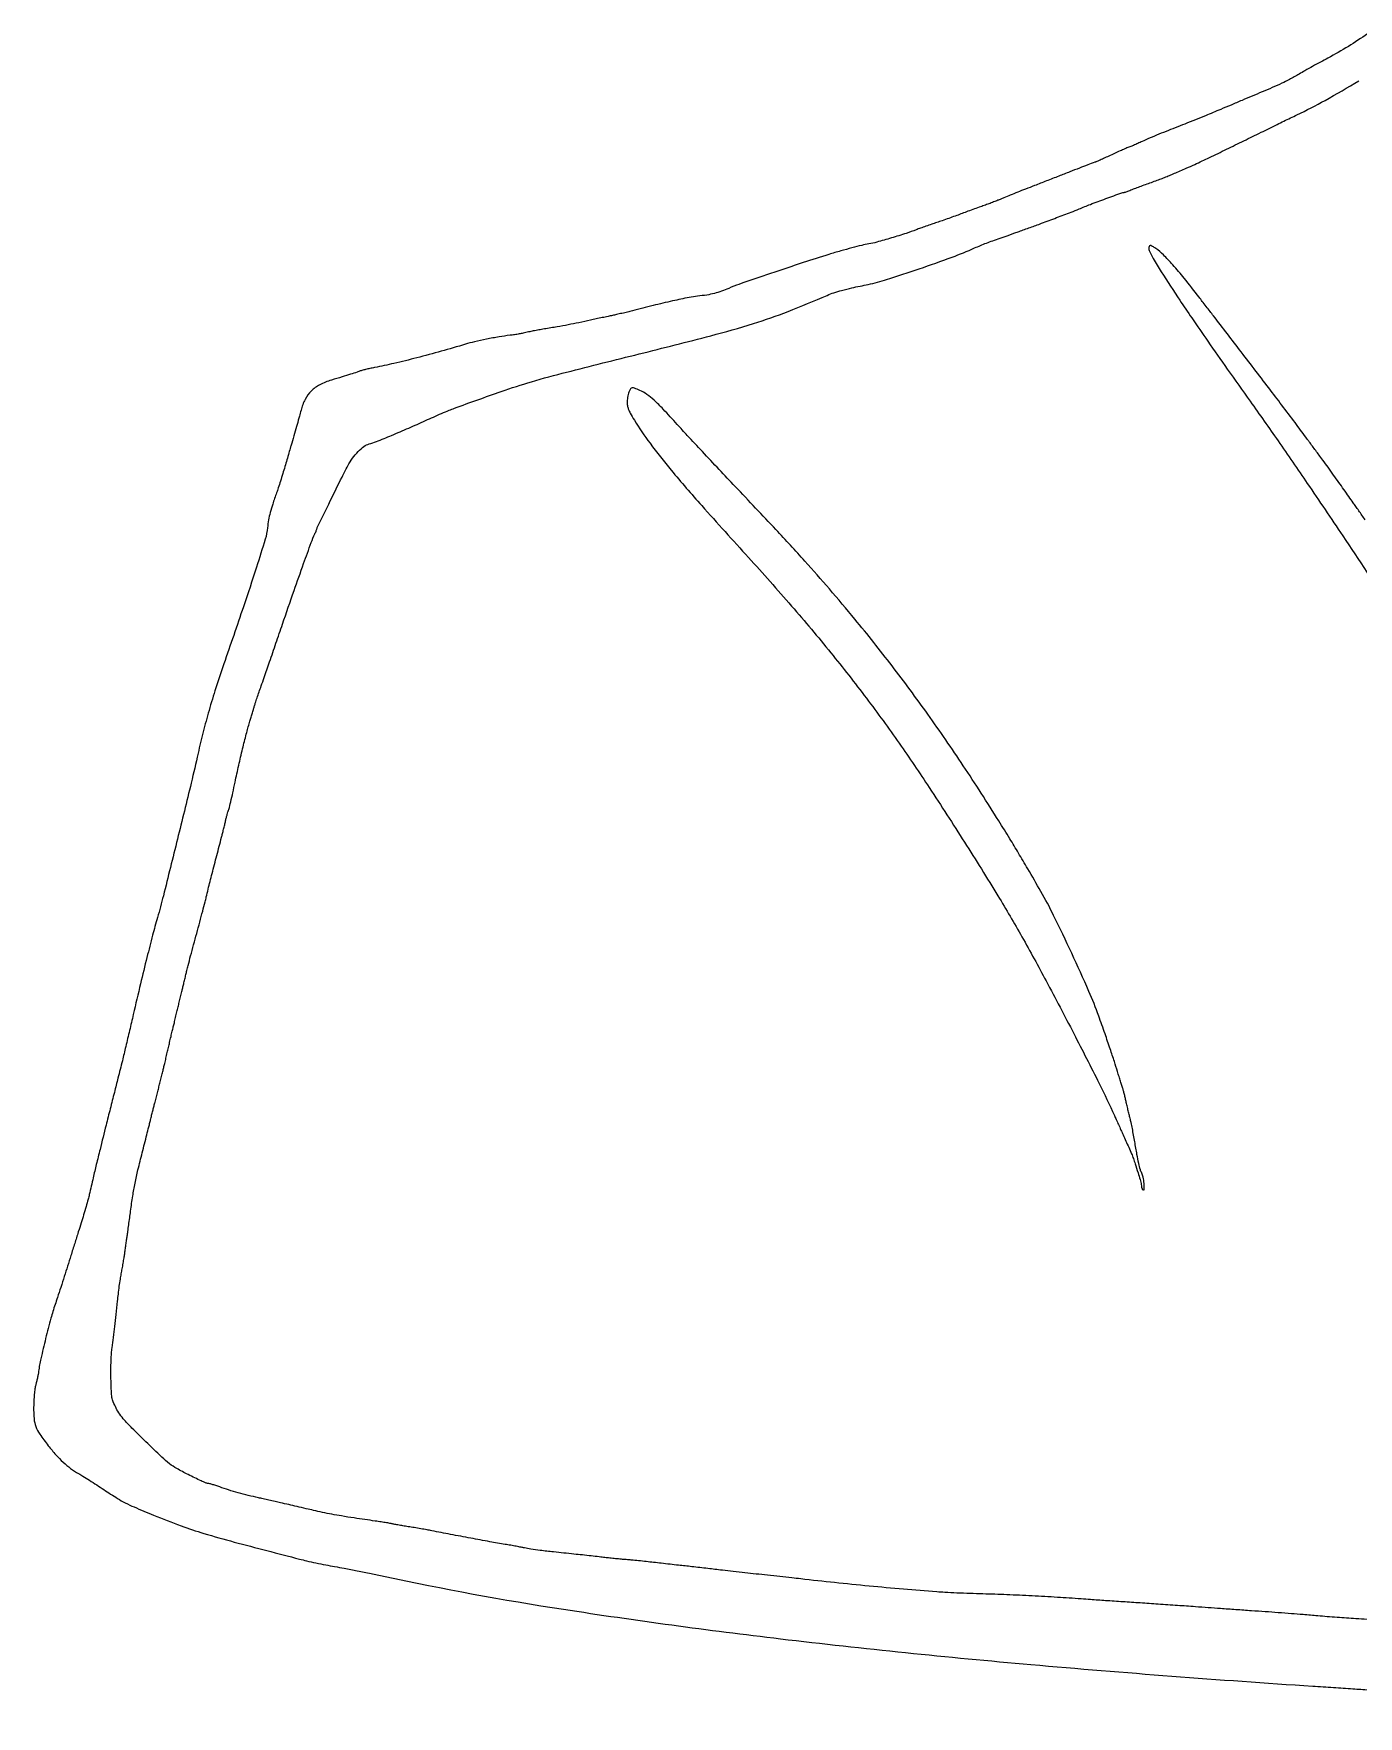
# Model space of a CAD drawing. Extents: x 30 to 2857, y 155 to 3618.
# Drawn here: x 30 to 994, y 155 to 1378 of the extents above; entities that cross this region are included whole.
import ezdxf

# ---------------------------------------------------------------- set-up
doc = ezdxf.new("R2010")
doc.units = 0

msp = doc.modelspace()

# ---------------------------------------------------------------- linework, layer by layer
for points in [[(1000.271242, 1378.340213, -0.017125), (986.433238, 1369.163597, -0.015372), (971.5, 1360.602026, 0.002147), (966.254102, 1357.776062, 0.001533), (960.405185, 1354.569482, 0.001548), (954.848064, 1351.478195, 0.003312), (950.58148, 1349.050209, -0.006537), (943.534165, 1345.099745, -0.014532), (938.045145, 1342.319911, -0.009031), (931.032574, 1339.174313, -0.00126), (916.384588, 1332.962599, 0.000118), (909.078515, 1329.884005, 0.00009), (901.081723, 1326.510434, 0.000091), (893.589593, 1323.346562, 0.000215), (888, 1320.98209, -0.003323), (882.465081, 1318.681208, -0.0015), (875.178125, 1315.734107, -0.001485), (867.466555, 1312.668714, -0.002029), (860.5, 1309.956, 0.003211), (853.787617, 1307.323961, 0.002866), (846.85, 1304.505845, 0.002875), (840.644327, 1301.901638, 0.008918), (836.5, 1300.046343, -0.003472), (833.257127, 1298.551997, -0.003946), (830.128808, 1297.166327, -0.003591), (827.454788, 1296.029783, -0.021904), (826.044879, 1295.513662, 0.024128), (824.553856, 1294.960317, 0.00276), (821.264151, 1293.533914, 0.003328), (817.368989, 1291.788343, 0.002705), (813.217678, 1289.867509, -0.001465), (809.211231, 1288.001632, -0.002325), (805.768277, 1286.429831, -0.00051), (802.739063, 1285.067614, -0.105787), (802.423062, 1285, 0.091106), (802.096119, 1284.939928, 0.000156), (796.76363, 1282.91, 0.001187), (790.777457, 1280.612804, 0.000733), (783.750262, 1277.885108, -0.000041), (775.74051, 1274.763257, -0.000029), (766.748515, 1271.260031, -0.00003), (758.1576, 1267.914228, -0.000063), (751.5, 1265.322782, 0.001394), (745.846717, 1263.104912, 0.00158), (740.4375, 1260.94559, 0.001436), (735.851739, 1259.082839, 0.008746), (733.5, 1258.071291, -0.010853), (731.427425, 1257.190147, -0.003517), (728.325, 1255.975197, -0.003504), (724.856191, 1254.672638, -0.003932), (721.5, 1253.46901, 0.002231), (717.790398, 1252.152868, 0.001184), (713.20625, 1250.491104, 0.001178), (708.527713, 1248.770069, 0.001829), (704.5, 1247.26088, -0.003417), (700.437171, 1245.753231, -0.002119), (695.646875, 1244.035724, -0.002125), (690.903239, 1242.380241, -0.003832), (687, 1241.070004, 0.003623), (683.271103, 1239.820026, 0.002537), (679.0875, 1238.360046, 0.00256), (675.093707, 1236.920467, 0.005336), (672, 1235.749807, -0.015507), (664.743999, 1233.171592, -0.005163), (653.969623, 1229.837873, -0.0046), (643.322969, 1226.770134, -0.025368), (637.5, 1225.464241, 0.016067), (632.409163, 1224.421564, 0.005888), (625.283539, 1222.63297, 0.005516), (617.091022, 1220.376776, 0.004701), (608.5, 1217.820883, 0.004714), (589.795876, 1211.870681, 0.002312), (566.085675, 1203.959331, 0.001358), (543.03131, 1196.078253, 0.023401), (535.627644, 1193.130548, -0.020947), (530.366707, 1191.006003, -0.024486), (525.210835, 1189.450814, -0.022724), (519.61455, 1188.324826, -0.014329), (513, 1187.497332, 0.026808), (506.774661, 1186.560259, 0.004329), (494.786885, 1183.984283, 0.004715), (480.572821, 1180.659863, 0.003906), (465.5, 1176.859345, -0.003308), (461.962944, 1175.962998, -0.002273), (457.940625, 1174.991322, -0.002291), (454.059686, 1174.091205, -0.004659), (451, 1173.426238, 0.001457), (447.843622, 1172.761395, 0.000619), (443.61875, 1171.853147, 0.000613), (439.112871, 1170.872865, 0.000804), (435, 1169.965872, -0.003478), (426.660395, 1168.17349, -0.004357), (418.900605, 1166.632521, -0.004156), (410.823238, 1165.170967, -0.002729), (401.5, 1163.616246, 0.004003), (397.414838, 1162.924315, 0.004209), (393.409375, 1162.178014, 0.004035), (389.965001, 1161.477304, 0.018809), (388, 1160.983125, -0.02223), (386.131808, 1160.52685, -0.006242), (383.178125, 1159.98141, -0.006282), (379.819531, 1159.447809, -0.00658), (376.5, 1159.007619, 0.011953), (368.575052, 1157.869946, 0.007542), (359.382808, 1156.182331, 0.007539), (350.578516, 1154.289831, 0.0171), (344, 1152.532721, -0.00546), (326.424627, 1147.397238, -0.005386), (308.661871, 1142.622625, -0.00566), (292.040216, 1138.546211, -0.009539), (278, 1135.552132, 0.00483), (274.59895, 1134.860278, 0.005775), (271.409375, 1134.140676, 0.005018), (268.737231, 1133.476889, 0.037417), (267.5, 1133.055433, -0.021353), (265.277631, 1132.21787, -0.002866), (260.520454, 1130.6836, -0.002911), (254.300376, 1128.756576, -0.001503), (246.5, 1126.415242, 0.047331), (238.084954, 1123.023044, 0.076066), (231.844758, 1118.476896, 0.079246), (227.418399, 1112.421063, 0.055963), (224.434749, 1104.523345, -0.004486), (223.272268, 1100.124703, -0.001897), (221.636828, 1094.241539, -0.001762), (219.719579, 1087.535229, -0.001518), (217.658277, 1080.5, 0.000692), (216.86457, 1077.807576, 0.000177), (215.586378, 1073.44375, 0.00018), (214.130735, 1068.460937, 0.000182), (212.685383, 1063.5, -0.003185), (211.164045, 1058.39266, -0.002632), (209.479473, 1052.96875, -0.002657), (207.881465, 1048.009364, -0.007116), (206.674479, 1044.5, 0.006594), (203.824148, 1036.240606, 0.016173), (202.007038, 1030.078892, 0.020169), (200.837491, 1024.699935, 0.018037), (200.053216, 1019.04018, -0.048032), (198.390878, 1010.737849, -0.004229), (192.012162, 990.266615, -0.004267), (182.534534, 961.575807, -0.001447), (168.271508, 920, 0.005895), (162.466107, 902.574091, 0.007315), (157.494636, 886.223025, 0.007705), (153.227876, 870.508457, 0.008214), (149.54285, 855, -0.005446), (144.533974, 833.388909, -0.00094), (134.524341, 792.578348, -0.000746), (124.273759, 751.386285, -0.00886), (119.994781, 735.5, 0.005984), (116.469891, 722.706828, 0.003056), (112.335028, 706.565843, 0.002634), (107.651608, 687.377842, 0.001701), (102.420987, 665.111687, -0.000897), (99.687663, 653.391553, -0.00089), (96.905433, 641.651508, -0.000871), (94.435888, 631.392084, -0.00347), (92.86632, 625.111687, 0.000802), (91.253854, 618.802964, 0.000195), (88.615031, 608.392183, 0.0002), (85.59918, 596.454296, 0.0002), (82.589349, 584.5, 0.000463), (78.179904, 566.888328, 0.001784), (75.490433, 555.937775, 0.002257), (73.20409, 546.292763, 0.001109), (70.377365, 534, -0.011008), (69.520841, 530.586081, -0.003094), (68.034085, 525.296875, -0.003118), (66.278534, 519.336708, -0.003282), (64.477839, 513.5, 0.000254), (62.395049, 506.89127, 0.000125), (59.74862, 498.471875, 0.000124), (57.002914, 489.721463, 0.00018), (54.585213, 482, -0.001492), (52.224868, 474.530531, -0.00122), (49.657345, 466.55625, -0.001232), (47.259546, 459.23243, -0.003246), (45.494423, 454, 0.016836), (42.456253, 444.114642, 0.005499), (38.630132, 429.346757, 0.005291), (35.160379, 414.655625, 0.020792), (33.496497, 405.5, -0.010732), (33.130021, 403.224136, -0.006184), (32.596259, 400.5, -0.006176), (31.992391, 397.776654, -0.010275), (31.408377, 395.5, 0.034361), (30.863445, 392.852072, 0.010162), (30.39258, 388.7375, 0.010147), (30.050318, 384.078131, 0.010768), (29.906076, 379.5, 0.022814), (30.210975, 370.953085, 0.070463), (31.480252, 365.329102, 0.060812), (34.365868, 359.84191, 0.013991), (40.569591, 351.397234, 0.016685), (46.101792, 344.761303, 0.024639), (51.419475, 339.35976, 0.027015), (56.826511, 334.89773, 0.028017), (62.619895, 331.102938, -0.007967), (65.697298, 329.259046, -0.002235), (70.444594, 326.281318, -0.002254), (75.783035, 322.865634, -0.002372), (81, 319.459252, 0.004567), (90.868811, 313.077091, 0.02292), (96.579286, 309.814406, 0.018748), (103.015839, 306.817437, 0.002386), (117.133063, 300.956625, 0.008421), (137.144279, 293.151544, 0.01552), (153.70489, 287.589771, 0.008763), (175.797538, 281.34574, 0.00113), (223.342647, 268.918427, 0.00785), (228.534186, 267.660617, 0.003651), (235.305863, 266.183989, 0.003616), (242.438642, 264.736888, 0.00504), (248.842647, 263.552681, -0.003989), (255.933125, 262.256936, -0.00172), (265.363152, 260.42213, -0.001702), (275.387486, 258.400377, -0.002253), (284.5, 256.487386, 0.014792), (415.301784, 232.435292, 0.008637), (573.280364, 210.978316, 0.007622), (755.450163, 192.244332, 0.005391), (960.5, 176.537391, -0.000012), (975.636607, 175.541587, -0.000015), (989.6875, 174.616455, -0.000012), (1001.482288, 173.839233, -0.000115)], [(1000.059375, 225.049484, 0.000353), (991.951899, 225.582127, 0.000558), (985, 226.026138, -0.002062), (978.297169, 226.474486, -0.001576), (970.96875, 227.01826, -0.001593), (964.10903, 227.570996, -0.003761), (959, 228.037783, 0.004066), (953.485253, 228.538253, 0.00118), (944.975, 229.220624, 0.001186), (935.384338, 229.94395, 0.001268), (926, 230.605406, -0.000458), (916.001529, 231.293884, -0.000304), (904.528125, 232.101503, -0.000306), (893.386354, 232.899441, -0.000596), (884.5, 233.551977, 0.000958), (875.104443, 234.235069, 0.000374), (862.121875, 235.144177, 0.00037), (848.069166, 236.107204, 0.00046), (835, 236.981021, -0.000315), (822.40625, 237.81937, -0.000313), (809.7875, 238.675296, -0.000306), (798.755647, 239.437306, -0.001224), (792, 239.924725, 0.003232), (774.740272, 241.100371, 0.002674), (756.340415, 242.135496, 0.00267), (737.895684, 242.975489, 0.003187), (720.5, 243.56362, -0.002212), (711.233829, 243.858828, -0.001958), (701.584375, 244.246828, -0.001965), (692.894742, 244.664544, -0.005993), (687, 245.04203, -0.002517), (662.713007, 247.012882, -0.002317), (637.764897, 249.280353, -0.002303), (612.684493, 251.7937, -0.002409), (588, 254.502562, 0.000936), (581.490065, 255.236363, 0.000414), (572.884375, 256.182875, 0.000409), (563.761717, 257.171054, 0.000551), (555.5, 258.049925, -0.000988), (547.419386, 258.916674, -0.000828), (538.85, 259.867336, -0.000835), (531.020188, 260.76231, -0.002294), (525.5, 261.428304, 0.001476), (520.526974, 262.03654, 0.000899), (514.646875, 262.727388, 0.0009), (508.81412, 263.391409, 0.001593), (504, 263.91516, -0.001055), (499.084841, 264.444557, -0.000538), (492.9125, 265.129269, -0.000535), (486.550814, 265.84881, -0.000802), (481, 266.491673, 0.002234), (475.664617, 267.094106, 0.001842), (469.96875, 267.690262, 0.001859), (464.736125, 268.198808, 0.004963), (461, 268.51052, -0.004166), (457.551658, 268.792687, -0.002317), (453.353125, 269.191097, -0.00231), (449.107334, 269.633674, -0.003737), (445.5, 270.053858, 0.002527), (441.445425, 270.536086, 0.000876), (435.590625, 271.192048, 0.00087), (429.137984, 271.89219, 0.001012), (423, 272.534828, -0.001269), (408.232467, 274.088646, -0.004118), (398.447762, 275.224882, -0.005928), (391.59818, 276.160103, -0.018245), (387, 277.016042, 0.006964), (384.643309, 277.50998, 0.002074), (381.03125, 278.199126, 0.002079), (376.967164, 278.939583, 0.002246), (373, 279.62698, -0.002607), (361.753295, 281.584083, -0.001406), (347.918398, 284.106149, -0.001368), (333.287229, 286.85733, -0.001629), (319.5, 289.535455, 0.003948), (316.114702, 290.176759, 0.00173), (311.61875, 290.975694, 0.001711), (306.840664, 291.790884, 0.00229), (302.5, 292.495746, -0.001985), (298.558186, 293.133373, -0.002656), (294.987926, 293.744958, -0.001846), (291.999481, 294.284623, -0.027621), (290.969537, 294.534027, 0.031014), (289.921329, 294.78034, 0.001792), (286.666346, 295.323028, 0.002721), (282.782895, 295.934525, 0.001996), (278.469537, 296.572075, -0.000995), (263.085623, 298.81446, -0.004173), (253.852344, 300.257919, -0.006523), (246.901795, 301.497366, -0.006563), (240, 302.915416, -0.000954), (233.549154, 304.342209, -0.001637), (228.17773, 305.55949, -0.001089), (221.512834, 307.108159, -0.000212), (209.5, 309.932459, 0.001658), (205.543136, 310.850674, 0.001168), (201.0875, 311.858127, 0.001178), (196.820425, 312.801922, 0.002476), (193.5, 313.51092, -0.008094), (186.027817, 315.194411, -0.008442), (178.718869, 317.097105, -0.008736), (171.74205, 319.171688, -0.010539), (165.268781, 321.371428, 0.00627), (162.387488, 322.378066, 0.008048), (159.711395, 323.227857, 0.006392), (157.457287, 323.872617, 0.066552), (156.504501, 324, -0.102292), (155.466142, 324.214678, -0.003572), (151.68066, 325.882036, -0.006519), (147.226691, 327.952132, -0.004497), (142.235721, 330.40693, -0.01153), (133.996789, 334.792579, -0.036978), (128.819235, 338.230377, -0.024426), (123.207128, 343.043479, -0.002942), (111.431287, 354.317534, -0.003338), (101.453762, 364.113012, -0.016121), (96.003346, 369.897298, -0.027944), (92.545268, 374.283964, -0.036704), (89.931729, 378.660604, -0.019274), (87.86511, 383.209825, -0.05438), (86.904168, 386.561546, -0.033297), (86.457511, 390.841211, -0.003846), (86.170271, 400.5, -0.007237), (86.122952, 406.756239, -0.006777), (86.253811, 413.15, -0.006765), (86.52363, 418.820628, -0.02298), (86.91893, 422.5, 0.004485), (88.031671, 430.173472, 0.004064), (89.045851, 438.121871, 0.003712), (90.011026, 446.753378, 0.002593), (90.976616, 456.5, -0.00566), (91.521889, 461.679933, -0.004346), (92.230593, 467.325, -0.004395), (92.985906, 472.594366, -0.010405), (93.664255, 476.5, 0.003605), (94.328253, 480.037032, 0.002473), (95.032849, 484.059375, 0.002492), (95.673005, 487.940209, 0.005057), (96.130383, 491, -0.000501), (96.545164, 493.958976, -0.000294), (97.047279, 497.5, -0.000294), (97.553636, 501.04099, -0.000501), (97.981571, 504, 0.00165), (98.447938, 507.27792, 0.000586), (99.093945, 511.96875, 0.000581), (99.791198, 517.120616, 0.000685), (100.438997, 522, -0.00618), (102.029873, 533.050572, -0.01043), (103.670688, 542.266246, -0.009588), (105.792068, 551.923463, -0.004333), (108.924117, 564.5, 0.000677), (110.610301, 571.065628, 0.0007), (112.259778, 577.5625, 0.000674), (113.67285, 583.193061, 0.003014), (114.476891, 586.5, -0.002403), (115.137425, 589.231253, -0.001402), (115.954326, 592.5, -0.001401), (116.790658, 595.768483, -0.002374), (117.511612, 598.5, 0.002053), (118.269781, 601.365056, 0.000956), (119.230906, 605.0875, 0.000947), (120.224926, 608.998754, 0.001322), (121.097851, 612.5, -0.000145), (121.962031, 616.00128, -0.000104), (122.929456, 619.9125, -0.000105), (123.851892, 623.635161, -0.000226), (124.563784, 626.5, 0.001965), (125.272985, 629.39702, 0.000866), (126.189383, 633.234375, 0.000857), (127.147107, 637.306828, 0.001151), (128, 641, -0.000917), (128.859335, 644.729025, -0.000649), (129.837204, 648.9125, -0.000655), (130.781912, 652.907076, -0.001386), (131.526725, 656, 0.000664), (132.268321, 659.060151, 0.00033), (133.200546, 662.940625, 0.000328), (134.161285, 666.963094, 0.000482), (135, 670.5, -0.000842), (135.83293, 674.001261, -0.000604), (136.775352, 677.9125, -0.00061), (137.681871, 681.635041, -0.001312), (138.391225, 684.5, 0.001563), (139.074522, 687.265654, 0.000865), (139.892509, 690.646875, 0.000862), (140.709493, 694.075725, 0.001389), (141.392358, 697, -0.00674), (142.303023, 700.719581, -0.001215), (144.107309, 707.6125, -0.00131), (146.261278, 715.674891, -0.001185), (148.530007, 724, 0.001203), (150.788446, 732.288511, 0.001368), (152.911368, 740.240625, 0.00124), (154.679282, 747.004285, 0.007646), (155.526938, 750.5, -0.006055), (156.869416, 756.114286, -0.000875), (159.765998, 767.526226, -0.001016), (163.165417, 780.709915, -0.000989), (166.649177, 794, 0.002905), (167.310316, 796.562148, 0.00153), (168.103239, 799.7517, 0.001522), (168.895258, 803.022783, 0.002347), (169.558289, 805.85685, -0.004238), (170.151319, 808.349173, -0.005835), (170.729164, 810.577351, -0.003829), (171.249133, 812.433917, -0.068316), (171.5, 813, 0.078376), (171.990574, 814.169623, 0.002012), (173.331949, 819.730714, 0.004187), (174.840755, 826.344641, 0.002733), (176.476013, 834, -0.003944), (179.123942, 846.250776, -0.004175), (181.916902, 858.227293, -0.004447), (184.627487, 869.006675, -0.008799), (187.004113, 877.5, 0.000136), (187.902772, 880.509593, 0.000108), (188.873287, 883.765625, 0.000109), (189.772869, 886.788468, 0.000271), (190.429181, 889, -0.00745), (191.180832, 891.405608, -0.001923), (192.465779, 895.2625, -0.001956), (193.965416, 899.65, -0.001991), (195.490689, 904, 0.001978), (197.620345, 910.073186, 0.000345), (201.58508, 921.55, 0.000374), (206.217257, 935.021623, 0.000336), (211.001493, 949, -0.001314), (219.386179, 973.342436, -0.002452), (226.324913, 993.004695, -0.002218), (231.85218, 1008.213047, -0.02072), (234.532259, 1014.651129, 0.005341), (235.094522, 1015.89275, 0.007454), (235.568851, 1017.015809, 0.004805), (235.942416, 1017.964537, 0.091631), (236, 1018.276115, -0.114361), (236.237899, 1019.302635, -0.000138), (245.741706, 1038.692002, -0.001152), (254.251165, 1055.939973, -0.00872), (258.427499, 1064, -0.032361), (261.962501, 1069.635865, -0.036571), (266.066633, 1074.528167, -0.040209), (270.246603, 1078.189117, -0.094208), (273.969774, 1079.992512, 0.028697), (279.291177, 1081.75941, 0.003779), (290.317879, 1086.234329, 0.004566), (302.81324, 1091.549839, 0.004802), (315, 1097.005928, -0.003712), (320.718529, 1099.581128, -0.003243), (326.7375, 1102.191532, -0.003262), (332.208411, 1104.480147, -0.00968), (336, 1105.952155, -0.003569), (370.107395, 1118.164016, -0.012724), (392.182115, 1125.265255, -0.00941), (417.579329, 1132.211386, -0.00131), (470.5, 1145.4727, 0.002866), (522.589071, 1158.698012, 0.011954), (553.716676, 1167.591016, 0.016939), (578.766655, 1176.341321, 0.010913), (607.193789, 1188.085054, -0.021557), (612.172569, 1190.018888, -0.016706), (617.739737, 1191.704262, -0.011095), (625.258199, 1193.531142, -0.003168), (637, 1196.031865, 0.02627), (650.518873, 1199.5708, 0.005244), (674.213974, 1207.398094, 0.005774), (698.18379, 1215.906382, 0.016695), (714.5, 1222.53746, -0.006627), (718.801104, 1224.38722, -0.006845), (723.103807, 1226.101843, -0.006363), (727.725977, 1227.803729, -0.004391), (733, 1229.617802, 0.001696), (736.018104, 1230.637757, 0.001964), (738.884375, 1231.629837, 0.001751), (741.304909, 1232.487828, 0.011637), (742.5, 1232.947816, -0.009611), (743.785251, 1233.448493, -0.000885), (746.996875, 1234.622573, -0.001142), (750.832782, 1236.007266, -0.000895), (755, 1237.492393, 0.003715), (763.198877, 1240.466549, 0.001565), (774.174361, 1244.579595, 0.001373), (784.767988, 1248.620707, 0.007369), (790.5, 1250.922869, -0.007564), (798.756001, 1254.235015, -0.003237), (809.883636, 1258.422505, -0.000861), (821.540759, 1262.70053, -0.087726), (823.234479, 1263, 0.070621), (823.787534, 1263.078506, 0.011078), (824.840427, 1263.409021, 0.012125), (826.071801, 1263.85931, 0.010314), (827.348871, 1264.392412, -0.012237), (829.18224, 1265.149471, -0.002166), (832.658731, 1266.469158, -0.002344), (836.748984, 1267.979768, -0.002108), (841, 1269.50688, 0.001845), (845.239959, 1271.0275, 0.002088), (849.296875, 1272.518587, 0.001902), (852.735133, 1273.813523, 0.011498), (854.5, 1274.532783, -0.000861), (856.278275, 1275.302011, -0.000129), (859.848259, 1276.837891, -0.000145), (864.064901, 1278.64923, -0.000126), (868.494072, 1280.549024, 0.008166), (874.621672, 1283.294808, 0.001666), (885.366626, 1288.365647, 0.001755), (897.8172, 1294.34593, 0.001646), (910.494072, 1300.541401, -0.000384), (922.915384, 1306.65089, -0.000462), (934.595134, 1312.371118, -0.000393), (944.439954, 1317.171814, -0.003134), (949, 1319.355782, 0.016963), (969.482588, 1329.871523, 0.009055), (994.099135, 1344.174058, 0.008084)], [(998.661415, 1024.8, 0.000213), (994.021015, 1031.443028, 0.001698), (991.86818, 1034.5, -0.000433), (989.944268, 1037.217275, -0.000105), (986.775395, 1041.703125, -0.000108), (983.14451, 1046.847656, -0.000108), (979.511439, 1052, 0.001586), (975.728048, 1057.331985, 0.001292), (971.644114, 1063.017894, 0.001305), (967.856441, 1068.233935, 0.003416), (965.100674, 1071.954534, -0.001039), (962.736454, 1075.114985, -0.000895), (960.263948, 1078.446985, -0.000901), (958.031275, 1081.478467, -0.002605), (956.5, 1083.588424, 0.00644), (948.799529, 1094.029557, 0.000626), (929.799662, 1119.043828, 0.00085), (908.518, 1146.891173, 0.000994), (888.219477, 1173.25, -0.000304), (885.846355, 1176.322858, -0.000179), (883.012219, 1180, -0.000179), (880.182183, 1183.677257, -0.000305), (877.82212, 1186.75, 0.005466), (867.035307, 1200.498054, 0.013093), (858.66315, 1210.38953, 0.017371), (851.875417, 1217.483735, 0.041054), (846.239755, 1222.141416, 0.011405), (844.024527, 1223.611204, 0.063857), (842.736629, 1224.210381, 0.170091), (841.943279, 1224.187332, 0.212721), (841.427561, 1223.671822, 0.198817), (841.504471, 1220.726589, 0.025244), (844.435379, 1214.943821, 0.013484), (850.334384, 1205.247278, 0.001665), (863.833909, 1184.5, 0.00488), (872.432316, 1171.656195, 0.00211), (884.119817, 1154.715313, 0.001827), (898.354729, 1134.425676, 0.001176), (915.000673, 1111, -0.003039), (935.332217, 1082.160606, -0.002545), (956.56153, 1051.322146, -0.001933), (982.328516, 1013.165, -0.000764), (1017.480412, 960.5, 0.001326)]]:
    msp.add_lwpolyline(points, format="xyb")
msp.add_lwpolyline([(463.107333, 1118.25, 0.037878), (462.656914, 1116.871474, 0.015437), (462.246973, 1114.940702, 0.01517), (461.932187, 1112.829405, 0.018719), (461.772707, 1110.846006, 0.044008), (461.902027, 1107.984234, 0.058451), (462.545789, 1105.461875, 0.037065), (463.988408, 1102.403535, 0.007967), (466.957011, 1097.346006, 0.023662), (478.359985, 1080.462912, 0.013026), (493.78856, 1060.884095, 0.008812), (515.952693, 1035.153473, 0.002766), (550.019258, 997.40898, -0.006585), (581.3884, 962.114776, -0.007968), (609.847749, 928.153401, -0.008407), (635.807726, 895.029222, -0.009407), (659.65935, 862.254586, -0.007177), (681.515218, 830.027769, -0.004046), (707.148742, 790.34149, -0.004024), (731.500307, 751.270483, -0.00935), (748.967471, 721.5, -0.00535), (766.533568, 689.437296, -0.003245), (786.662813, 651.148716, -0.003074), (805.152219, 614.873671, -0.011173), (816.238554, 591.5, 0.000509), (817.523209, 588.635288, 0.000235), (819.199325, 584.9125, 0.000233), (820.964679, 581.0013, 0.000324), (822.54972, 577.5, -0.001083), (826.632191, 568.445431, -0.006526), (828.680823, 563.710758, -0.011605), (830.042292, 560.222357, -0.010017), (831.312556, 556.5, -0.002745), (833.401006, 549.827572, -0.006741), (834.842673, 544.895215, -0.006815), (835.799657, 541.25766, -0.060982), (836, 539.62112, 0.067887), (836.085651, 538.993185, 0.052397), (836.339558, 538.349707, 0.053436), (836.713566, 537.787838, 0.080965), (837.155941, 537.403623, 0.586416), (837.949881, 537.844774, 0.021753), (837.776566, 542.109669, 0.024244), (837.156698, 546.757239, 0.082127), (836.125293, 549.627654, -0.059645), (835.099788, 552.124653, -0.012719), (833.958943, 556.685568, -0.009968), (832.645056, 563.176085, -0.003545), (831.018555, 572.5, 0.004087), (830.201966, 577.151349, 0.00351), (829.268619, 582.03125, 0.003536), (828.358737, 586.450073, 0.010148), (827.643207, 589.5, -0.002719), (826.942413, 592.299413, -0.00142), (826.098332, 595.79375, -0.001412), (825.252778, 599.383165, -0.002162), (824.542027, 602.5, 0.004288), (823.876273, 605.363282, 0.004457), (823.169674, 608.178125, 0.004297), (822.515928, 610.601913, 0.01931), (822.067065, 612, -0.009984), (821.561622, 613.478977, -0.001574), (820.635226, 616.409375, -0.001747), (819.566145, 619.870967, -0.001526), (818.471322, 623.5, 0.006013), (816.204118, 630.778275, 0.003007), (813.170725, 639.93135, 0.002545), (809.397198, 650.908073, 0.001536), (804.819257, 663.879428, 0.018116), (797.69, 681.802578, 0.00495), (785.14615, 709.5402, 0.004993), (772.0252, 737.081813, 0.017316), (762.752281, 754.5, 0.000942), (753.16455, 771.025415, 0.002725), (746.441029, 782.420723, 0.003132), (740.127919, 792.839655, 0.001625), (732.121575, 805.773771, 0.007166), (706.236986, 845.992322, 0.00841), (680.523335, 883.335987, 0.008713), (654.430582, 918.582665, 0.009011), (627.409743, 952.5, 0.004853), (608.846371, 974.519861, 0.005917), (591.032272, 994.750227, 0.004775), (569.929685, 1017.706289, 0.001873), (540.412305, 1048.971522, -0.001175), (528.621057, 1061.42608, -0.001045), (516.418734, 1074.430004, -0.001048), (505.491781, 1086.172931, -0.003236), (498.174359, 1094.173173, 0.004989), (487.925201, 1105.300147, 0.019607), (481.277313, 1111.840608, 0.031579), (476.047934, 1116.025527, 0.046505), (470.942542, 1118.940726, 0.012911), (467.13394, 1120.551257, 0.11606), (465.352502, 1120.808037, 0.215776), (464.171468, 1120.14281, 0.060391)], format="xyb", close=True)

doc.saveas('drawing.dxf')
